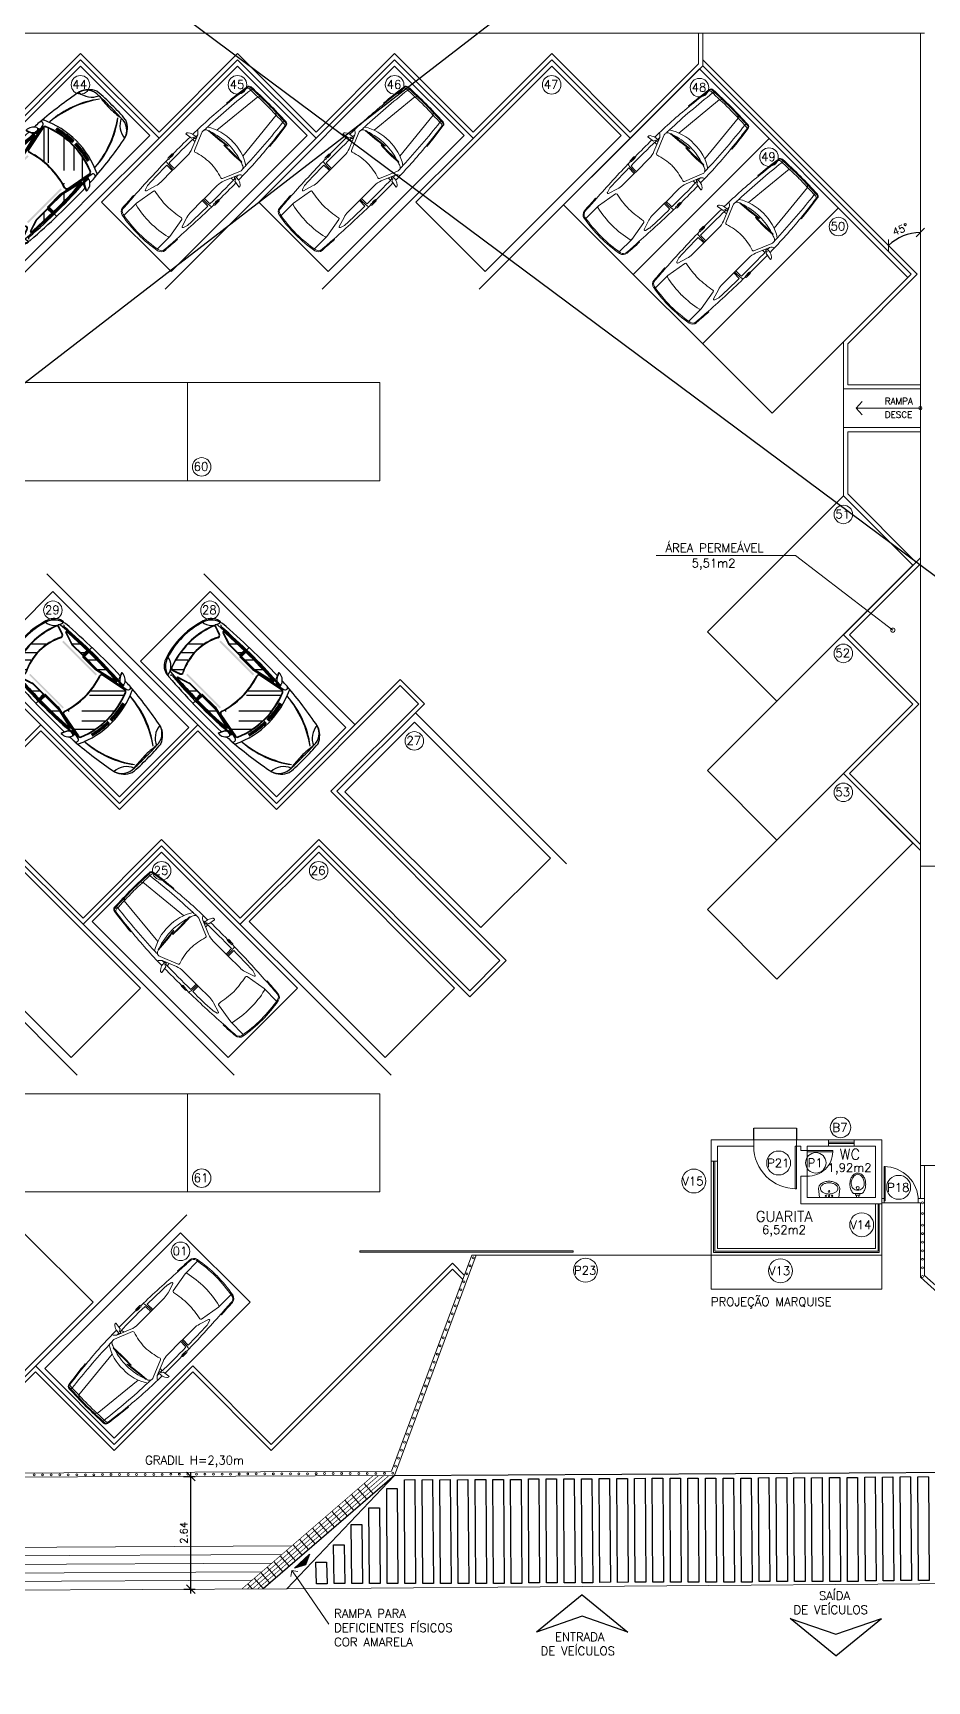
# Model space of a CAD drawing. Extents: x -1057 to 3416, y -340 to 4111.
# Drawn here: x -264.99 to -244.06, y 446.13 to 484.71 of the extents above; entities that cross this region are included whole.
import ezdxf
from ezdxf.enums import TextEntityAlignment as Align

# ---------------------------------------------------------------- set-up
doc = ezdxf.new("R2010")
doc.units = 0
doc.header["$LTSCALE"] = 50
for name, pattern in [('CONTINU', [0]), ('DASHDOT', [1, 0.5, -0.25, 0, -0.25]), ('DGN Style 1', [0.003115, 5.18318e-06, -0.00311])]:
    doc.linetypes.add(name, pattern=pattern)
doc.layers.add('0.1', color=8, linetype='Continuous', lineweight=13)
doc.layers.add('Margem A3', color=8, linetype='DGN Style 1', lineweight=0)
for name, color, linetype in [('layout', 1, 'Continuous'), ('medir projeto', 6, 'Continuous'), ('Texto 2', 1, 'Continuous')]:
    doc.layers.add(name, color=color, linetype=linetype)
doc.styles.add('60x100', font='romans.shx', dxfattribs={"height": 0.2})
doc.styles.add('80X50', font='romans.shx')
doc.styles.add('ROMANS', font='romans')
doc.styles.get("Standard").update_dxf_attribs({"font": 'romans.shx'})
doc.dimstyles.new('Fares Eng - 50', dxfattribs={"dimscale": 2, "dimtxt": 0.085, "dimasz": 0.1, "dimexe": 0.05, "dimexo": 0.05, "dimgap": 0.04, "dimtad": 1, "dimzin": 4, "dimdsep": 46, "dimtxsty": 'ROMANS', "dimblk1": 'OBLIQUE', "dimblk2": 'OBLIQUE', "dimsah": 1, "dimcen": 0.05, "dimdle": 0.05, "dimclrd": 7, "dimclre": 7, "dimclrt": 7, "dimaunit": 1, "dimadec": 0, "dimazin": 0, "dimtfac": 1, "dimtix": 1, "dimtmove": 2, "dimatfit": 0, "dimldrblk": 'OPEN90', "dimfxl": 1, "dimtolj": 1, "dimtzin": 0, "dimarcsym": 0})

# ---------------------------------------------------------------- blocks, each defined once
blk = doc.blocks.new('P60')
at = {"color": 252}
blk.add_lwpolyline([(-0.6, 0.06), (0, 0.06), (0, 0.03), (-0.6, 0.03)], close=True, dxfattribs=at)
at = {"color": 8}
blk.add_arc((-0.029, 0.06), 0.571, 87.1025, 180, dxfattribs=at)
blk = doc.blocks.new('Vaso')
for points in [[(0.03, -0.05), (0.03, 0), (-0.03, 0), (-0.03, -0.05)], [(0.05, -0.09), (0.05, -0.05), (-0.05, -0.05), (-0.05, -0.09)]]:
    blk.add_lwpolyline(points)
for points in [[(0.183, -0.31, -0.071776), (0.168, -0.413, -0.083144), (0.129, -0.494, -0.106699), (0.065, -0.552, -0.132564), (-0.002, -0.57, -0.132564), (-0.069, -0.552, -0.106699), (-0.133, -0.494, -0.083144), (-0.172, -0.413, -0.071776), (-0.187, -0.31, -0.071776), (-0.172, -0.207, -0.083144), (-0.133, -0.126, -0.060171), (-0.1, -0.09), (0.096, -0.09, -0.060171), (0.129, -0.126, -0.083144), (0.168, -0.207, -0.071776)], [(-0.088, -0.497, 0.2474), (0, -0.541, 0.2474), (0.088, -0.497, 0.197858), (0.152, -0.318, 0.418329), (0, -0.168, 0.418329), (-0.152, -0.318, 0.197858)]]:
    blk.add_lwpolyline(points, format="xyb", close=True)
blk.add_circle((-0.002, -0.22), 0.0352)
blk = doc.blocks.new('Cuba-emp')
blk.add_lwpolyline([(0.21, 0.248), (0, 0.227), (0, -0.227), (0.21, -0.248, 0.137816), (0.271, -0.231, 0.107041), (0.329, -0.176, 0.080751), (0.364, -0.099, 0.068643), (0.378, -0.001, 0.068643), (0.364, 0.098, 0.080751), (0.329, 0.174, 0.107041), (0.271, 0.23, 0.115752), (0.21, 0.248)], format="xyb")
blk.add_lwpolyline([(0.21, 0.205, -0.131827), (0.25, 0.194, -0.106633), (0.297, 0.151, -0.083482), (0.328, 0.087, -0.072232), (0.341, 0, -0.072232), (0.328, -0.087, -0.083482), (0.297, -0.151, -0.106633), (0.25, -0.194, -0.131827), (0.21, -0.205, -0.131827), (0.17, -0.194, -0.106633), (0.123, -0.151, -0.083482), (0.092, -0.087, -0.072232), (0.079, 0, -0.072232), (0.092, 0.087, -0.083482), (0.123, 0.151, -0.106633), (0.17, 0.194, -0.131827)], format="xyb", close=True)
for centre, radius in [((0.037, -0.002), 0.0193), ((0.037, -0.002), 0.0193), ((0.036, 0.071), 0.0155), ((0.14, -0.001), 0.0198), ((0.036, -0.076), 0.0155)]:
    blk.add_circle(centre, radius)
blk = doc.blocks.new('ÁREA')
for p in [(0.00005, 0.00376), (0, 0)]:
    blk.add_attdef('COMPARTIMENTO', text='', height=0.0025).set_placement(p, align=Align.CENTER)
at = {"color": 1}
for p in [(-0.00005, -0.00376), (-0.0001, -0.00752)]:
    blk.add_attdef('ÁREA', text='', height=0.002, dxfattribs=at).set_placement(p, align=Align.CENTER)
blk = doc.blocks.new('TEMPRA3')
for p, q in [((-0.157, 0.823), (-0.131, 0.862)), ((-0.075, 0.872), (-0.101, 0.713)), ((-0.085, 0.882), (-0.082, 0.882)), ((-1.26, 0.697), (-1.26, 0.716)), ((0.058, 0.464), (-0.363, 0.637)), ((0.069, 0.533), (-0.261, 0.669)), ((-0.101, 0.713), (-0.151, 0.694)), ((-0.151, 0.694), (-0.151, 0.656)), ((-0.098, 0.674), (-0.098, 0.602)), ((0.687, 0.496), (0.259, 0.496)), ((0.756, 0.496), (0.756, 0.679)), ((1.136, 0.496), (0.756, 0.496)), ((1.287, 0.519), (1.517, 0.592)), ((1.406, 0.471), (1.886, 0.553)), ((1.515, 0.629), (1.414, 0.659)), ((1.806, 0.709), (1.807, 0.728)), ((-1.26, -0.697), (-1.26, -0.716)), ((0.058, -0.464), (-0.363, -0.637)), ((0.069, -0.533), (-0.261, -0.669)), ((-0.151, -0.694), (-0.151, -0.656)), ((-0.101, -0.713), (-0.151, -0.694)), ((-0.075, -0.872), (-0.101, -0.713)), ((-0.098, -0.674), (-0.098, -0.602)), ((0.687, -0.496), (0.259, -0.496)), ((1.136, -0.496), (0.756, -0.496)), ((0.756, -0.496), (0.756, -0.679)), ((1.287, -0.519), (1.517, -0.592)), ((1.406, -0.471), (1.886, -0.553)), ((1.515, -0.629), (1.414, -0.659)), ((1.806, -0.709), (1.807, -0.728)), ((-0.157, -0.823), (-0.131, -0.862)), ((-0.085, -0.882), (-0.082, -0.882))]:
    blk.add_line(p, q)
at = {"color": 9}
for p, q in [((0.49, 0.777), (0.614, 0.777)), ((-1.875, 0.533), (-1.914, 0.533)), ((-1.881, 0.307), (-0.653, 0.428)), ((-1.869, 0.63), (-1.647, 0.654)), ((-0.527, 0.509), (-0.536, 0.509)), ((-0.536, 0.509), (-0.532, -0.064)), ((0.49, 0.767), (0.567, 0.767)), ((0.577, 0.757), (0.577, 0.748)), ((0.634, 0.757), (0.634, 0.748)), ((0.687, 0.496), (0.756, 0.496)), ((1.886, 0.553), (2.3, 0.553)), ((-1.881, 0.307), (-1.924, 0.254)), ((-0.568, 0.016), (-0.577, 0.017)), ((-0.568, 0.015), (-0.577, 0.014)), ((-0.577, 0.014), (-0.51, -0.555)), ((-1.881, -0.308), (-1.924, -0.255)), ((-1.881, -0.307), (-0.653, -0.428)), ((-0.532, -0.064), (-0.523, -0.064)), ((-1.875, -0.533), (-1.914, -0.533)), ((-1.869, -0.631), (-1.647, -0.655)), ((-0.51, -0.555), (-0.501, -0.554)), ((0.49, -0.767), (0.567, -0.767)), ((0.577, -0.757), (0.577, -0.748)), ((0.634, -0.757), (0.634, -0.748)), ((0.687, -0.496), (0.756, -0.496)), ((1.886, -0.553), (2.3, -0.553)), ((0.49, -0.777), (0.614, -0.777))]:
    blk.add_line(p, q, dxfattribs=at)
for points in [[(0.486, 0.76), (0.486, 0.749, 0.414214), (0.496, 0.739), (0.558, 0.739, 0.414214), (0.568, 0.749), (0.568, 0.759)], [(0.486, -0.76), (0.486, -0.749, -0.414214), (0.496, -0.739), (0.558, -0.739, -0.414214), (0.568, -0.749), (0.568, -0.759)]]:
    blk.add_lwpolyline(points, format="xyb", dxfattribs=at)
for centre, radius, start, end in [((0.052, 0.685), 0.25, 146.5293, 160.4209), ((-0.079, 0.816), 0.0696, 117.5198, 138.9652), ((-0.092, 0.841), 0.0416, 80.8067, 117.5198), ((-0.083, 0.874), 0.00833, 350.8067, 80.8067), ((46.287, -1.061), 48.25, 178.0551, 178.7396), ((-1.864, 0.574), 0.07, 98.0767, 178.0551), ((0.026, -12.748), 13.526, 95.4579, 98.0767), ((-0.091, -10.408), 11.166, 90.4891, 96.0118), ((1.08, -0.033), 1.689, 163.0258, 178.8872), ((1.08, -0.033), 1.689, 158.4883, 161.8833), ((-0.403, 0.55), 0.0959, 65.2249, 157.5632), ((0.355, -17.256), 17.935, 91.743, 91.9698), ((0.075, 0.7), 0.267, 168.223, 189.9837), ((-0.143, 0.755), 0.0434, 160.4209, 180), ((0.355, -17.256), 17.935, 88.9571, 91.6179), ((0.213, -22.305), 23.067, 89.3717, 90.7606), ((1.496, -0.036), 1.496, 161.9012, 178.6096), ((0.046, 0.438), 0.0288, 340.8387, 65.2249), ((0.259, 0.996), 0.5, 247.6625, 270), ((0.213, -22.305), 23.067, 89.0973, 89.3437), ((0.115, -25.837), 26.599, 86.3544, 88.8806), ((-0.298, 0.555), 0.987, 356.5337, 7.1274), ((0.636, -17.099), 17.778, 87.5716, 89.6146), ((1.136, 0.996), 0.5, 270, 287.5892), ((1.415, 0.442), 0.03, 107.5892, 190.5643), ((-1.901, -0.176), 3.343, 3.0173, 10.5643), ((1.385, 0.564), 0.1, 73.296, 87.5716), ((1.509, 0.61), 0.02, 295.0881, 73.296), ((0.028, -29.336), 30.117, 85.8738, 86.6125), ((1.892, 0.523), 0.03, 17.6685, 101.6613), ((-0.298, 0.005), 2.281, 359.8835, 13.3775), ((2.183, 0.56), 0.144, 10.2757, 85.2864), ((-1.242, -0.033), 3.619, 0.5277, 9.8398), ((1.08, 0.033), 1.689, 181.1128, 199.382), ((-1.901, 0.176), 3.343, 349.4357, 356.9827), ((-0.298, -0.005), 2.281, 346.6225, 0.1165), ((-1.242, 0.033), 3.619, 350.1602, 359.4723), ((46.287, 1.06), 48.25, 181.2604, 181.9449), ((1.496, 0.036), 1.496, 181.3904, 198.0988), ((-1.864, -0.575), 0.07, 181.9449, 261.9233), ((0.026, 12.748), 13.526, 261.9735, 264.5421), ((-0.091, 10.408), 11.166, 263.9882, 269.5109), ((1.08, 0.033), 1.689, 200.3288, 201.5117), ((1.08, 0.033), 1.689, 200.3288, 201.5117), ((-0.403, -0.55), 0.0959, 202.4368, 294.7751), ((0.355, 17.256), 17.935, 268.0302, 268.257), ((0.075, -0.7), 0.267, 170.0163, 191.777), ((-0.143, -0.755), 0.0434, 180, 199.5791), ((0.052, -0.685), 0.25, 199.5791, 213.4707), ((0.355, 17.256), 17.935, 268.3821, 271.0429), ((0.213, 22.305), 23.067, 269.2394, 270.6283), ((0.046, -0.438), 0.0288, 294.7751, 19.1613), ((0.259, -0.996), 0.5, 90, 112.3375), ((0.213, 22.305), 23.067, 270.6563, 270.9027), ((0.115, 25.837), 26.599, 271.1194, 273.6456), ((-0.298, -0.555), 0.987, 352.8726, 3.4663), ((0.636, 17.099), 17.778, 270.3854, 272.4284), ((1.136, -0.996), 0.5, 72.4108, 90), ((1.415, -0.442), 0.03, 169.4357, 252.4108), ((1.385, -0.564), 0.1, 272.4284, 286.704), ((1.509, -0.61), 0.02, 286.704, 64.9119), ((0.028, 29.336), 30.117, 273.3875, 274.1262), ((1.892, -0.523), 0.03, 258.3387, 342.3315), ((2.183, -0.56), 0.144, 274.7136, 349.7243), ((-0.079, -0.816), 0.0696, 221.0348, 242.4802), ((-0.092, -0.841), 0.0416, 242.4802, 279.1933), ((-0.083, -0.874), 0.00833, 279.1933, 9.1933)]:
    blk.add_arc(centre, radius, start, end)
for centre, radius, start, end in [((0.49, 0.751), 0.0263, 91.9264, 184.8104), ((0.614, 0.757), 0.02, 0, 90), ((19.555, -0.393), 21.489, 177.397, 178.9536), ((-1.862, 0.581), 0.05, 97.8958, 177.1673), ((43.913, -1.002), 45.813, 178.0177, 178.7486), ((0.137, -16.634), 17.284, 92.2713, 96.6835), ((-1.822, 0.581), 0.05, 97.8958, 177.1673), ((0.026, -12.748), 13.506, 95.4656, 97.8958), ((0.402, 0.031), 1.126, 147.4954, 181.5953), ((0.192, -19.533), 20.183, 91.7794, 92.1012), ((-4.071, 0.196), 3.558, 355.8109, 5.0412), ((-0.144, 0.846), 0.212, 204.7842, 236.5367), ((-0.17, 0.661), 0.0195, 202.2729, 342.8001), ((0.47, 0.753), 0.0061, 200.0424, 315.2534), ((0.49, 0.751), 0.0164, 92.1313, 187.2433), ((0.567, 0.757), 0.01, 0, 90), ((0.606, 0.816), 0.0733, 246.8341, 293.1659), ((-0.263, 0.555), 0.987, 356.5337, 11.7667), ((0.027, -29.37), 30.131, 85.8821, 86.6147), ((2.181, 0.569), 0.115, 10.4548, 85.2928), ((-1.236, -0.033), 3.585, 0.5327, 10.015), ((43.913, 1.002), 45.813, 181.2514, 181.9823), ((0.402, -0.031), 1.126, 178.4047, 212.5046), ((-4.057, -0.683), 3.558, 2.0761, 11.3064), ((-1.236, 0.033), 3.585, 349.985, 359.4673), ((19.555, 0.392), 21.489, 181.0464, 182.603), ((-1.862, -0.581), 0.05, 182.8327, 262.1042), ((0.137, 16.634), 17.284, 263.3165, 267.7287), ((-1.822, -0.581), 0.05, 182.8327, 262.1042), ((0.026, 12.748), 13.506, 262.1042, 264.5344), ((0.192, 19.533), 20.183, 267.8988, 268.2206), ((-0.144, -0.846), 0.212, 123.4633, 155.2158), ((-0.17, -0.661), 0.0195, 17.1999, 157.7271), ((0.47, -0.753), 0.0061, 44.7466, 159.9576), ((0.49, -0.751), 0.0263, 175.1896, 268.0736), ((0.49, -0.751), 0.0164, 172.7567, 267.8687), ((0.567, -0.757), 0.01, 270, 0), ((0.606, -0.816), 0.0733, 66.8341, 113.1659), ((0.614, -0.757), 0.02, 270, 360), ((-0.263, -0.555), 0.987, 348.2333, 3.4663), ((0.027, 29.37), 30.131, 273.3853, 274.1179), ((2.181, -0.569), 0.115, 274.7072, 349.5452)]:
    blk.add_arc(centre, radius, start, end, dxfattribs=at)
blk = doc.blocks.new('Car')
at = {"layer": 'layout', "color": 8}
for p, q in [((-53.8, -202.9), (-70.4, -128.8)), ((-67.3, -131.9), (-57, -183.8)), ((-66.3, -131.7), (-56.1, -183.6)), ((-15.9, -179.3), (-66, -129.1)), ((-8.4, -174.6), (-58.2, -124.8)), ((-44.4, -116.8), (-45.5, -110.7)), ((-42.5, -116.4), (-43.6, -110.2)), ((-41.1, -116), (-42, -109.8)), ((-39.1, -115.6), (-40.1, -109.4)), ((-37.2, -115.2), (-38.1, -108.9)), ((-35.8, -114.9), (-36.5, -108.6)), ((-33.8, -114.5), (-34.6, -108.2)), ((-31.8, -114.1), (-32.6, -107.8)), ((-30.4, -113.9), (-31, -107.6)), ((-28.4, -113.5), (-29, -107.4)), ((-26.4, -113.2), (-27.1, -107.2)), ((-25, -113), (-25.5, -107)), ((-23, -112.8), (-23.5, -106.4)), ((25.2, -163.1), (-22.1, -115.7)), ((-21.2, -112.5), (-21.3, -106.1)), ((-19.2, -112.3), (-19.3, -105.9)), ((-17.2, -112.1), (-17.4, -105.7)), ((-15.7, -111.9), (-15.7, -105.5)), ((-13.7, -111.8), (-13.7, -105.3)), ((-11.7, -111.6), (-11.7, -105.2)), ((-9.7, -111.5), (-9.7, -105.1)), ((-7.7, -111.4), (-7.7, -105)), ((-5.7, -111.3), (-5.7, -104.9)), ((-3.7, -111.3), (-3.7, -104.8)), ((3.7, -111.3), (3.7, -104.8)), ((39.6, -148.7), (5.2, -114.3)), ((5.7, -111.3), (5.7, -104.9)), ((7.7, -111.4), (7.7, -105)), ((9.7, -111.5), (9.7, -105.1)), ((11.7, -111.6), (11.7, -105.2)), ((13.7, -111.8), (13.7, -105.3)), ((15.7, -111.9), (15.7, -105.5)), ((17.2, -112.1), (17.4, -105.7)), ((19.2, -112.3), (19.3, -105.9)), ((21.2, -112.5), (21.3, -106.1)), ((23, -112.8), (23.5, -106.4)), ((25, -113), (25.5, -107)), ((26.4, -113.2), (27.1, -107.2)), ((28.4, -113.5), (29, -107.4)), ((30.4, -113.9), (31, -107.6)), ((31.8, -114.1), (32.6, -107.8)), ((63.1, -148), (32.6, -117.5)), ((33.8, -114.5), (34.6, -108.2)), ((35.8, -114.9), (36.5, -108.6)), ((37.2, -115.2), (38.1, -108.9)), ((39.1, -115.6), (40.1, -109.4)), ((41.1, -116), (42, -109.8)), ((42.5, -116.4), (43.6, -110.2)), ((44.4, -116.8), (45.5, -110.7)), ((53.8, -202.9), (70.4, -128.8)), ((56.1, -183.6), (66.3, -131.7)), ((57, -183.8), (67.3, -131.9)), ((-86.3, -160.6), (-73.2, -154.7)), ((-72.4, -154), (-71.3, -150.4)), ((-71.4, -149.7), (-71.5, -143.3)), ((-70.4, -149.4), (-70.5, -140)), ((-69.4, -149.1), (-69.5, -139.9)), ((-68.4, -148.9), (-68.7, -139.9)), ((-56.9, -198.5), (-67, -155.8)), ((-55.9, -198.3), (-66, -155.6)), ((55.9, -198.3), (66, -155.6)), ((56.9, -198.5), (67, -155.8)), ((68.4, -148.9), (68.7, -139.9)), ((69.4, -149.1), (69.5, -139.9)), ((70.4, -149.4), (70.5, -140)), ((72.4, -154), (71.3, -150.4)), ((71.4, -149.7), (71.5, -143.3)), ((86.3, -160.6), (73.2, -154.7)), ((-56.8, -200.2), (-68.8, -188.2)), ((-56.8, -237.2), (-56.8, -199.5)), ((-55.8, -237.2), (-55.8, -199.5)), ((44.8, -182.6), (43.4, -181.3)), ((55.8, -237.2), (55.8, -199.5)), ((56.8, -237.2), (56.8, -199.5)), ((69.3, -207.1), (57.6, -195.4)), ((-56.8, -227.8), (-69.3, -215.2)), ((-53.8, -238.7), (-53.8, -203.1)), ((53.8, -238.7), (53.8, -203.1)), ((-80.7, -239.7), (-54.8, -239.7)), ((-68.3, -237.2), (-69.2, -236.3)), ((-69.1, -237.2), (-56.8, -237.2)), ((-69.1, -238.2), (-56.8, -238.2)), ((-56.8, -241.4), (-69, -241.4)), ((-56.8, -242.4), (-69, -242.4)), ((-57, -273.8), (-68.3, -262.5)), ((-56.8, -248.7), (-62.9, -242.6)), ((-56.8, -272.4), (-56.8, -242.4)), ((-55.8, -272.4), (-55.8, -242.4)), ((80.7, -239.7), (54.8, -239.7)), ((55.8, -272.4), (55.8, -242.4)), ((69.1, -237.2), (56.8, -237.2)), ((69.1, -238.2), (56.8, -238.2)), ((56.8, -241.4), (69, -241.4)), ((56.8, -242.4), (69, -242.4)), ((56.8, -272.4), (56.8, -242.4)), ((68.3, -263.5), (56.8, -251.9)), ((-65.1, -298.3), (-57, -273.6)), ((-64.2, -298.6), (-56, -273.9)), ((-57.2, -300.9), (-62.7, -316.3)), ((-56.3, -301.3), (-61.8, -316.6)), ((61.9, -318.8), (44.9, -301.8)), ((64.2, -298.6), (56, -273.9)), ((61.8, -316.6), (56.3, -301.3)), ((65.1, -298.3), (57, -273.6)), ((62.7, -316.3), (57.2, -300.9)), ((1.6, -332.4), (-21.8, -309)), ((25.1, -330.6), (5.5, -311)), ((42.5, -327), (25.2, -309.8))]:
    blk.add_line(p, q, dxfattribs=at)
for centre, radius, start, end in [((-7.8, -326.7), 326.8, 88.6351, 95.7726), ((7.8, -326.7), 326.8, 84.2274, 91.3649), ((866.8, -205.6), 949.5, 169.2081, 175.3433), ((-34.3, -38.3), 32.9, 86.5625, 164.4958), ((-69, 10.4), 40, 274.3393, 336.719), ((-25.6, -41.2), 42.5, 111.779, 161.6544), ((122.7, -124.6), 188.5, 142.4297, 176.6237), ((155.6, -136.8), 222.3, 145.0929, 173.9605), ((-40.2, -4.5), 3, 97.674, 111.779), ((-10, -339.3), 334.6, 88.282, 93.8135), ((10.1, 328.4), 336.5, 262.7695, 268.2851), ((10, -339.3), 334.6, 86.1865, 91.718), ((-10.1, 328.4), 336.5, 271.7149, 277.2305), ((-155.6, -136.8), 222.3, 6.0395, 34.9071), ((-122.7, -124.6), 188.5, 3.3763, 37.5703), ((69, 10.4), 40, 203.281, 265.6607), ((34.3, -38.3), 32.9, 15.5042, 93.4375), ((40.2, -4.5), 3, 68.221, 82.326), ((25.6, -41.2), 42.5, 18.3456, 68.221), ((-866.8, -205.6), 949.5, 4.6567, 10.7919), ((1565.6, -198.2), 1646.7, 177.6205, 178.0972), ((-75, -129.5), 4.65, 8.7491, 183.5185), ((-77.8, -119.2), 1, 174.7727, 295.0781), ((0.5, -286.5), 183.7, 90, 115.0781), ((-62.4, -130.8), 5, 111.9536, 193.3017), ((-62.4, -130.8), 4, 111.9536, 193.5543), ((-64.4, -113.6), 1, 172.7258, 290.5969), ((0, -280.4), 167.2, 90.0065, 112.6232), ((0, -280.4), 166.2, 90.0085, 112.6252), ((-0.5, -286.5), 183.7, 64.9219, 90), ((0, -280.4), 167.2, 67.3768, 89.9935), ((0, -280.4), 166.2, 67.3768, 89.9935), ((62.4, -130.8), 4.01, 346.5287, 68.1294), ((64.4, -113.6), 1, 249.4031, 7.2742), ((62.4, -130.8), 5, 346.6983, 68.0464), ((75, -129.5), 4.65, 356.4815, 171.2509), ((77.8, -119.2), 1, 244.9219, 5.2273), ((-1565.6, -198.2), 1646.7, 1.9028, 2.3795), ((-67, -159.1), 20.4, 115.2032, 181.9349), ((-94.9, -128.7), 32, 283.4706, 317.3927), ((-86.5, -159.6), 1, 193.8166, 282.2331), ((1565.6, -198.2), 1646.7, 178.6017, 183.9759), ((-74.5, -143.4), 3, 0.889, 115.2032), ((940.7, -224.1), 1014.7, 175.8385, 184.8151), ((-72.5, -140.1), 1, 0.889, 98.0676), ((936.4, -221.1), 1008.4, 175.9397, 185.4333), ((-72.4, -149.7), 1, 287.9404, 0.889), ((-71.5, -140), 1, 0.889, 95.2234), ((-71.4, -149.4), 1, 285.265, 0.889), ((-70.5, -139.9), 1, 0.889, 92.3899), ((770.4, -218.9), 840.8, 175.6929, 181.2505), ((-70.4, -149.1), 1, 282.6212, 0.889), ((-69.7, -139.9), 1, 2.0031, 90.1843), ((770.4, -218.9), 839.8, 175.6943, 181.2501), ((-69.4, -148.9), 1, 280.1196, 2.0031), ((-67, -155.8), 1, 13.3017, 174.5453), ((67, -155.8), 1, 5.4547, 166.6983), ((-770.4, -218.9), 839.8, 358.7499, 4.3057), ((-936.4, -221.1), 1008.4, 354.5667, 4.0603), ((-770.4, -218.9), 840.8, 358.7495, 4.3071), ((69.4, -148.9), 1, 177.9969, 259.8804), ((69.7, -139.9), 1, 89.8157, 177.9969), ((70.4, -149.1), 1, 179.111, 257.3788), ((70.5, -139.9), 1, 87.6101, 179.111), ((71.4, -149.4), 1, 179.111, 254.735), ((71.5, -140), 1, 84.7766, 179.111), ((-940.7, -224.1), 1014.7, 355.1849, 4.1615), ((94.9, -128.7), 32, 222.6073, 256.5294), ((72.4, -149.7), 1, 179.111, 252.0596), ((72.5, -140.1), 1, 81.9324, 179.111), ((74.5, -143.4), 3, 64.7968, 179.111), ((73.4, -153.7), 1, 196.4299, 257.7669), ((67, -159.1), 20.4, 358.0651, 64.7968), ((-1565.6, -198.2), 1646.7, 356.0241, 1.3983), ((86.5, -159.6), 1, 257.7669, 346.1834), ((-52.2, -182.7), 5, 193.3017, 287.8184), ((-60.8, -199.5), 4, 360, 13.3017), ((-52.2, -182.7), 4, 193.5543, 287.8184), ((-60.8, -199.5), 5, 0, 13.3017), ((0, -345), 166.5, 90, 107.8184), ((0, -345), 165.5, 90, 107.8184), ((0, -345), 166.5, 72.1816, 90), ((0, -345), 165.5, 72.1816, 90), ((52.2, -182.7), 5, 252.1816, 346.6983), ((52.2, -182.7), 4, 252.1816, 346.4457), ((60.8, -199.5), 5, 166.6983, 180), ((60.8, -199.5), 4, 166.6983, 180), ((-54.8, -203.1), 1, 0, 13.3017), ((54.8, -203.1), 1, 166.6983, 180), ((-69.1, -237.2), 1, 181.5835, 270), ((-69, -242.4), 1, 90, 181.1066), ((9004.6, 48.7), 9079.4, 181.83701, 182.18864), ((9004.6, 48.7), 9078.4, 181.83709, 182.18858), ((-56.8, -237.2), 1, 270, 0), ((-56.8, -242.4), 1, 0, 90), ((-54.8, -238.7), 1, 270, 0), ((54.8, -238.7), 1, 180, 270), ((56.8, -237.2), 1, 180, 270), ((56.8, -242.4), 1, 90, 180), ((-9004.6, 48.7), 9078.4, 357.81142, 358.16291), ((-9004.6, 48.7), 9079.4, 357.81136, 358.16299), ((69, -242.4), 1, 358.8934, 90), ((69.1, -237.2), 1, 270, 358.4165), ((-66.1, -298), 2, 183.0738, 341.6525), ((-66.1, -298), 1, 183.4405, 341.6525), ((-52.5, -302.6), 5, 63.1357, 160.3462), ((-60.8, -272.4), 4, 341.6525, 360), ((-52.5, -302.6), 4, 63.1357, 160.3462), ((-60.8, -272.4), 5, 341.6525, 360), ((0, -198.9), 112.2, 243.1357, 270), ((0, -198.9), 111.2, 243.1357, 270), ((0, -198.9), 111.2, 270, 296.8643), ((0, -198.9), 112.2, 270, 296.8643), ((52.5, -302.6), 5, 19.6538, 116.8643), ((52.5, -302.6), 4, 19.6538, 116.8643), ((60.8, -272.4), 5, 180, 198.3475), ((60.8, -272.4), 4, 180, 198.3475), ((66.1, -298), 2, 198.3475, 356.9262), ((66.1, -298), 1, 198.3475, 356.5595), ((-39.1, -305.6), 38.6, 190.1502, 253.6248), ((-79.7, -346.5), 30, 5.2584, 84.7128), ((-46.8, -314.4), 30, 185.5819, 244.441), ((-73.3, -309.4), 3, 270, 5.5819), ((-62.6, -316.1), 5, 185.4333, 247.7979), ((-58, -317.9), 5, 160.3462, 249.5059), ((-58, -317.9), 4, 160.3462, 249.5059), ((0, -162.8), 170.6, 249.5059, 270), ((0, -162.8), 169.6, 249.5059, 270), ((0, -162.8), 169.6, 270, 290.4941), ((0, -162.8), 170.6, 270, 290.4941), ((79.7, -346.5), 30, 95.2872, 174.7416), ((39.1, -305.6), 38.6, 286.3752, 349.8498), ((58, -317.9), 4, 290.4941, 19.6538), ((58, -317.9), 5, 290.4941, 19.6538), ((46.8, -314.4), 30, 295.559, 354.4181), ((62.6, -316.1), 5, 292.2021, 354.5667), ((73.3, -309.4), 3, 174.4181, 270), ((0, -181.6), 170.6, 249.5059, 270), ((0, -181.6), 168.6, 252.2391, 270), ((0, -181.6), 170.6, 270, 290.4941), ((0, -181.6), 168.6, 270, 287.7609)]:
    blk.add_arc(centre, radius, start, end, dxfattribs=at)
for points in [[(-49.6, -290.4), (-45.8, -290.4), (-49.6, -194), (-45.8, -194)], [(49.6, -290.4), (45.8, -290.4), (49.6, -194), (45.8, -194)]]:
    blk.add_solid(points, dxfattribs=at)
blk = doc.blocks.new('_OBLIQUE')
at = {"color": 0, "linetype": 'ByBlock'}
blk.add_line((-0.5, -0.5), (0.5, 0.5), dxfattribs=at)
blk = doc.blocks.new('*D28')
at = {"layer": '0.1', "color": 7, "linetype": 'CONTINU', "lineweight": -2, "transparency": 16777216}
blk.add_arc((-244.213, 478.987), 1.05, 90, 135, dxfattribs=at)
at = {"layer": 'DEFPOINTS', "color": 0, "linetype": 'CONTINU', "lineweight": -2, "transparency": 16777216}
for p in [(-244.213, 484.7), (-249.307, 484.081), (-244.484, 480.002), (-244.286, 479.061), (-244.213, 458.2)]:
    blk.add_point(p, dxfattribs=at)
at = {"layer": '0.1', "color": 7, "linetype": 'CONTINU', "lineweight": -2, "transparency": 16777216, "xscale": 0.2, "yscale": 0.2, "zscale": 0.2}
for p, rotation in [((-244.213, 480.038), 359.9999999999991), ((-244.955, 479.73), 224.9999999999986)]:
    blk.add_blockref('_OBLIQUE', p, dxfattribs=dict(at, rotation=rotation))
at = {"layer": '0.1', "color": 7, "linetype": 'CONTINU', "transparency": 16777216, "insert": (-244.678, 480.11), "char_height": 0.17, "attachment_point": 5, "rotation": 22.5, "style": 'ROMANS'}
blk.add_mtext('\\A1;45°', dxfattribs=at)
blk = doc.blocks.new('_Open90')
at = {"color": 0, "linetype": 'ByBlock', "lineweight": -2}
for p, q in [((0, 0), (-1, 0)), ((-0.5, 0.5), (0, 0)), ((0, 0), (-0.5, -0.5))]:
    blk.add_line(p, q, dxfattribs=at)
blk = doc.blocks.new('SET1')
at = {"layer": 'Texto 2'}
blk.add_hatch(color=7, dxfattribs=at).paths.add_polyline_path([(0.282, 0.232), (-0.113, 0.138), (-0.282, -0.232)])
at = {"layer": 'Texto 2', "color": 7}
blk.add_lwpolyline([(-0.282, -0.232), (-0.113, 0.138), (0.282, 0.232)], close=True, dxfattribs=at)
blk = doc.blocks.new('*D32')
at = {"layer": 'DEFPOINTS', "color": 0, "linetype": 'CONTINU', "lineweight": -2, "transparency": 16777216}
for p in [(-261.563, 450.918), (-261.291, 450.918), (-261.551, 448.279)]:
    blk.add_point(p, dxfattribs=at)
at = {"layer": 'Margem A3', "color": 7, "linetype": 'CONTINU', "lineweight": -2, "transparency": 16777216}
for p, q in [((-261.291, 448.179), (-261.291, 451.018)), ((-261.463, 450.918), (-261.191, 450.918)), ((-261.451, 448.279), (-261.191, 448.279))]:
    blk.add_line(p, q, dxfattribs=at)
at = {"layer": 'Margem A3', "color": 7, "linetype": 'CONTINU', "lineweight": -2, "transparency": 16777216, "xscale": 0.2, "yscale": 0.2, "zscale": 0.2}
for p, rotation in [((-261.291, 450.918), 90), ((-261.291, 448.279), 270)]:
    blk.add_blockref('_OBLIQUE', p, dxfattribs=dict(at, rotation=rotation))
at = {"layer": 'Margem A3', "color": 7, "linetype": 'CONTINU', "lineweight": -2, "transparency": 16777216, "insert": (-261.456, 449.599), "char_height": 0.17, "attachment_point": 5, "rotation": 90, "style": 'ROMANS'}
blk.add_mtext('\\A1;2.64', dxfattribs=at)

msp = doc.modelspace()

# ---------------------------------------------------------------- linework, layer by layer
at = {"layer": '0.1', "color": 8}
for p, q in [((-269.188, 484.7), (-244.113, 484.7)), ((-249.407, 483.981), (-249.407, 484.7)), ((-249.307, 483.94), (-249.307, 484.7)), ((-244.213, 484.7), (-244.213, 458.2)), ((-244.213, 484.7), (-244.213, 457.421)), ((-263.873, 484.223), (-265.711, 482.384)), ((-263.873, 484.223), (-262.034, 482.384)), ((-260.196, 484.223), (-262.034, 482.384)), ((-260.196, 484.223), (-258.358, 482.384)), ((-256.519, 484.223), (-258.358, 482.384)), ((-256.519, 484.223), (-254.681, 482.384)), ((-252.842, 484.223), (-254.681, 482.384)), ((-252.842, 484.223), (-251.004, 482.384)), ((-263.873, 484.081), (-269.247, 478.707)), ((-260.196, 484.081), (-265.57, 478.707)), ((-263.873, 484.081), (-262.034, 482.243)), ((-256.519, 484.081), (-261.893, 478.707)), ((-260.196, 484.081), (-258.358, 482.243)), ((-252.842, 484.081), (-258.216, 478.707)), ((-256.519, 484.081), (-254.681, 482.243)), ((-249.307, 483.94), (-254.539, 478.707)), ((-252.842, 484.081), (-251.004, 482.243)), ((-249.407, 483.981), (-251.004, 482.384)), ((-249.307, 484.081), (-244.286, 479.061)), ((-249.307, 483.94), (-244.428, 479.061)), ((-252.564, 480.683), (-247.685, 475.804)), ((-244.428, 479.061), (-246.014, 477.474)), ((-244.286, 479.061), (-245.914, 477.433)), ((-246.014, 477.474), (-246.014, 476.374)), ((-245.914, 477.433), (-245.914, 476.474)), ((-245.914, 476.474), (-244.213, 476.474)), ((-246.014, 476.374), (-244.213, 476.374)), ((-245.712, 475.926), (-245.578, 476.083)), ((-245.712, 475.926), (-245.578, 475.768)), ((-244.213, 475.926), (-245.712, 475.926)), ((-246.014, 475.474), (-244.213, 475.474)), ((-246.014, 473.874), (-246.014, 475.474)), ((-245.914, 473.916), (-245.914, 475.374)), ((-245.914, 475.374), (-244.213, 475.374)), ((-244.388, 472.248), (-246.014, 473.874)), ((-244.317, 472.319), (-245.914, 473.916)), ((-244.388, 472.248), (-249.196, 467.44)), ((-244.213, 472.423), (-246.014, 470.622)), ((-244.213, 472.282), (-245.873, 470.622)), ((-262.963, 466.673), (-268.337, 472.047)), ((-259.286, 466.673), (-264.66, 472.047)), ((-260.983, 472.047), (-257.447, 468.512)), ((-244.246, 468.995), (-245.873, 470.622)), ((-256.387, 469.572), (-259.286, 466.673)), ((-255.821, 469.007), (-256.387, 469.572)), ((-256.387, 469.431), (-259.286, 466.532)), ((-255.962, 469.007), (-256.387, 469.431)), ((-258.013, 466.956), (-255.962, 469.007)), ((-257.871, 466.956), (-255.821, 469.007)), ((-256.034, 468.794), (-252.498, 465.258)), ((-244.246, 468.995), (-245.873, 467.369)), ((-264.801, 468.512), (-266.64, 466.673)), ((-264.801, 468.37), (-266.64, 466.532)), ((-262.963, 466.532), (-264.801, 468.37)), ((-261.124, 468.512), (-262.963, 466.673)), ((-261.124, 468.37), (-262.963, 466.532)), ((-259.286, 466.532), (-261.124, 468.37)), ((-244.213, 465.567), (-246.014, 467.369)), ((-244.213, 465.709), (-245.873, 467.369)), ((-254.053, 462.996), (-258.013, 466.956)), ((-253.912, 462.996), (-257.871, 466.956)), ((-269.327, 465.683), (-263.953, 460.309)), ((-265.65, 465.825), (-263.811, 463.986)), ((-265.65, 465.683), (-263.811, 463.845)), ((-263.811, 463.986), (-261.973, 465.825)), ((-263.811, 463.845), (-261.973, 465.683)), ((-261.973, 465.825), (-260.134, 463.986)), ((-261.973, 465.683), (-256.599, 460.309)), ((-260.134, 463.986), (-258.296, 465.825)), ((-260.134, 463.845), (-258.296, 465.683)), ((-258.296, 465.825), (-254.76, 462.289)), ((-258.296, 465.683), (-254.76, 462.148)), ((-263.811, 463.845), (-260.276, 460.309)), ((-254.76, 462.148), (-253.912, 462.996)), ((-254.76, 462.289), (-254.053, 462.996)), ((-247.113, 459.07), (-248.113, 459.07)), ((-247.113, 458.8), (-248.113, 458.8)), ((-245.763, 458.8), (-246.363, 458.8)), ((-245.763, 458.74), (-246.363, 458.74)), ((-246.363, 458.71), (-245.763, 458.71)), ((-246.863, 458.55), (-246.863, 457.95)), ((-246.363, 458.65), (-245.763, 458.65)), ((-249.113, 458.3), (-249.113, 456.1)), ((-249.053, 458.3), (-249.053, 456.16)), ((-249.023, 456.19), (-249.023, 458.3)), ((-248.963, 456.25), (-248.963, 458.3)), ((-245.063, 457.321), (-245.063, 458.171)), ((-244.213, 458.2), (-240.413, 458.2)), ((-244.113, 458.2), (-244.113, 455.623)), ((-245.263, 457.3), (-245.263, 456.25)), ((-245.203, 457.3), (-245.203, 456.19)), ((-245.173, 456.16), (-245.173, 457.3)), ((-245.113, 457.421), (-245.063, 457.421)), ((-245.113, 457.321), (-244.213, 457.321)), ((-245.113, 456.1), (-245.113, 457.3)), ((-244.263, 457.321), (-244.263, 457.421)), ((-244.263, 457.421), (-244.113, 457.421)), ((-244.213, 457.321), (-244.213, 455.579)), ((-266.761, 451.666), (-261.387, 457.04)), ((-256.594, 451.041), (-254.713, 456.1)), ((-256.525, 450.942), (-254.607, 456.1)), ((-254.713, 456.1), (-245.113, 456.1)), ((-249.053, 456.16), (-245.173, 456.16)), ((-245.203, 456.19), (-249.023, 456.19)), ((-245.263, 456.25), (-248.963, 456.25)), ((-259.407, 451.666), (-255.165, 455.909)), ((-259.407, 451.525), (-255.165, 455.767)), ((-254.888, 455.632), (-255.165, 455.909)), ((-254.926, 455.529), (-255.165, 455.767)), ((-239.11, 451.139), (-244.113, 455.623)), ((-236.275, 448.462), (-244.213, 455.579)), ((-266.761, 451.525), (-264.923, 453.363)), ((-263.084, 451.666), (-264.923, 453.504)), ((-263.084, 451.525), (-264.923, 453.363)), ((-263.084, 451.666), (-261.246, 453.504)), ((-263.084, 451.525), (-261.246, 453.363)), ((-259.407, 451.666), (-261.246, 453.504)), ((-259.407, 451.525), (-261.246, 453.363)), ((-297.901, 450.85), (-256.594, 451.041)), ((-297.934, 450.75), (-256.525, 450.942)), ((-259.042, 448.291), (-256.525, 450.942)), ((-257.381, 450.625), (-257.172, 450.383)), ((-257.23, 450.756), (-257.02, 450.514)), ((-257.835, 450.233), (-257.626, 449.991)), ((-257.684, 450.364), (-257.475, 450.122)), ((-257.532, 450.495), (-257.323, 450.253)), ((-258.289, 449.841), (-258.08, 449.599)), ((-258.138, 449.972), (-257.929, 449.73)), ((-257.987, 450.103), (-257.778, 449.861)), ((-258.744, 449.449), (-258.535, 449.207)), ((-258.592, 449.58), (-258.383, 449.338)), ((-258.441, 449.711), (-258.232, 449.469)), ((-281.201, 449.182), (-258.927, 449.292)), ((-265.823, 449.058), (-259.16, 449.09)), ((-259.198, 449.057), (-258.989, 448.815)), ((-259.047, 449.188), (-258.837, 448.946)), ((-258.895, 449.319), (-258.686, 449.077)), ((-281.199, 448.582), (-259.626, 448.688)), ((-265.933, 448.857), (-259.393, 448.889)), ((-259.501, 448.796), (-259.292, 448.554)), ((-259.349, 448.927), (-259.14, 448.685)), ((-297.928, 448.099), (-259.042, 448.291)), ((-281.198, 448.382), (-259.859, 448.487)), ((-259.955, 448.404), (-259.854, 448.287)), ((-259.804, 448.535), (-259.595, 448.293)), ((-259.652, 448.666), (-259.443, 448.423)), ((-236.275, 448.462), (-259.042, 448.291))]:
    msp.add_line(p, q, dxfattribs=at)
at = {"layer": '0.1', "color": 8, "linetype": 'CONTINU'}
for p, q in [((-246.014, 475.474), (-246.014, 476.374)), ((-250.398, 472.472), (-247.133, 472.472)), ((-247.133, 472.472), (-244.857, 470.728)), ((-243.242, 465.2), (-244.213, 465.2))]:
    msp.add_line(p, q, dxfattribs=at)
at = {"layer": '0.1', "color": 7}
for p, q in [((-249.113, 458.8), (-249.113, 458.3)), ((-248.113, 458.8), (-249.113, 458.8)), ((-248.113, 458.65), (-248.113, 458.8)), ((-246.363, 458.8), (-247.113, 458.8)), ((-247.113, 458.8), (-247.113, 458.65)), ((-246.363, 458.8), (-246.363, 458.65)), ((-245.113, 458.8), (-245.763, 458.8)), ((-245.763, 458.65), (-245.763, 458.8)), ((-245.113, 457.3), (-245.113, 458.8)), ((-248.963, 458.65), (-248.963, 458.3)), ((-248.113, 458.65), (-248.963, 458.65)), ((-247.013, 458.65), (-247.113, 458.65)), ((-247.013, 458.65), (-247.013, 458.55)), ((-246.863, 458.55), (-247.013, 458.55)), ((-246.863, 458.65), (-246.863, 458.55)), ((-246.363, 458.65), (-246.863, 458.65)), ((-245.263, 458.65), (-245.763, 458.65)), ((-245.263, 458.65), (-245.263, 457.45)), ((-248.963, 458.3), (-249.113, 458.3)), ((-247.013, 457.95), (-246.863, 457.95)), ((-247.013, 457.95), (-247.013, 457.3)), ((-246.863, 457.95), (-246.863, 457.45)), ((-245.113, 457.3), (-247.013, 457.3)), ((-245.263, 457.45), (-246.863, 457.45))]:
    msp.add_line(p, q, dxfattribs=at)
at = {"layer": '0.1', "color": 8, "linetype": 'CONTINU', "lineweight": -2}
for p, q in [((-248.113, 458.8), (-248.113, 459.07)), ((-247.113, 459.07), (-247.113, 458.8)), ((-256.525, 450.942), (-239.148, 451.039)), ((-256.525, 450.942), (-259.6, 448.288)), ((-252.132, 448.146), (-253.199, 447.276)), ((-252.132, 448.146), (-251.064, 447.276)), ((-252.132, 447.644), (-253.199, 447.276)), ((-251.064, 447.276), (-252.132, 447.644)), ((-246.194, 446.722), (-247.261, 447.593)), ((-247.261, 447.593), (-246.194, 447.225)), ((-246.194, 446.722), (-245.126, 447.593)), ((-246.194, 447.225), (-245.126, 447.593))]:
    msp.add_line(p, q, dxfattribs=at)
at = {"layer": '0.1', "color": 8, "linetype": 'DASHDOT', "ltscale": 0.4}
for p, q in [((-249.113, 456.1), (-249.113, 455.3)), ((-245.113, 456.1), (-245.113, 455.3)), ((-249.113, 455.3), (-245.113, 455.3))]:
    msp.add_line(p, q, dxfattribs=at)
at = {"layer": '0.1', "color": 8}
for points in [[(-267.055, 480.749), (-265.429, 479.123), (-262.247, 482.305), (-263.873, 483.931)], [(-263.378, 480.749), (-261.752, 479.123), (-258.57, 482.305), (-260.196, 483.931)], [(-259.701, 480.749), (-258.075, 479.123), (-254.893, 482.305), (-256.519, 483.931)], [(-256.024, 480.749), (-254.398, 479.123), (-251.216, 482.305), (-252.842, 483.931)], [(-261.336, 468.45), (-262.963, 466.823), (-266.145, 470.005), (-264.518, 471.632)], [(-257.659, 468.45), (-259.286, 466.823), (-262.468, 470.005), (-260.841, 471.632)], [(-252.874, 465.391), (-254.501, 463.765), (-257.683, 466.947), (-256.056, 468.573)], [(-249.196, 464.187), (-247.57, 462.561), (-244.388, 465.743), (-246.014, 467.369)], [(-262.468, 462.351), (-264.094, 460.725), (-267.276, 463.907), (-265.65, 465.533)], [(-258.791, 462.351), (-260.417, 460.725), (-263.599, 463.907), (-261.973, 465.533)], [(-255.114, 462.351), (-256.74, 460.725), (-259.922, 463.907), (-258.296, 465.533)], [(-247.113, 458.65), (-247.143, 458.65), (-247.143, 457.65), (-247.113, 457.65)], [(-263.579, 454.998), (-265.206, 456.624), (-268.387, 453.442), (-266.761, 451.816)], [(-259.902, 454.998), (-261.529, 456.624), (-264.711, 453.442), (-263.084, 451.816)], [(-257.337, 456.17), (-252.337, 456.17), (-252.337, 456.2), (-257.337, 456.2)]]:
    msp.add_lwpolyline(points, close=True, dxfattribs=at)
for points in [[(-249.382, 483.865), (-252.564, 480.683)], [(-247.685, 475.804), (-244.503, 478.986), (-249.382, 483.865)], [(-250.937, 479.056), (-247.755, 482.238)], [(-249.311, 477.43), (-246.129, 480.612)], [(-256.867, 474.227), (-288.367, 474.227), (-288.367, 476.527), (-256.867, 476.527)], [(-261.367, 474.227), (-261.367, 476.527)], [(-256.867, 476.527), (-256.867, 474.227)], [(-244.388, 472.248), (-246.014, 473.874), (-249.196, 470.692), (-247.57, 469.066)], [(-249.196, 467.44), (-247.57, 465.813), (-244.388, 468.995), (-246.014, 470.622)], [(-256.867, 457.578), (-288.367, 457.578), (-288.367, 459.878), (-256.867, 459.878)], [(-261.367, 457.578), (-261.367, 459.878)], [(-256.867, 459.878), (-256.867, 457.578)], [(-245.063, 457.371), (-245.033, 457.371), (-245.033, 458.171), (-245.063, 458.171)]]:
    msp.add_lwpolyline(points, dxfattribs=at)
at = {"layer": '0.1', "color": 8, "const_width": 0.015}
for points in [[(-257.017, 450.94), (-260.092, 448.286)], [(-256.894, 450.94), (-259.969, 448.286)], [(-256.771, 450.941), (-259.846, 448.287)], [(-256.648, 450.941), (-259.723, 448.288)], [(-256.525, 450.942), (-259.6, 448.288)]]:
    msp.add_lwpolyline(points, dxfattribs=at)
at = {"layer": '0.1', "color": 8, "linetype": 'CONTINU', "lineweight": -2}
for points in [[(-256.46, 450.634), (-256.442, 448.412), (-256.692, 448.41), (-256.705, 450.632), (-256.46, 450.634)], [(-256.046, 450.843), (-256.027, 448.412), (-256.277, 448.41), (-256.291, 450.842), (-256.046, 450.844)], [(-255.631, 450.843), (-255.613, 448.412), (-255.863, 448.41), (-255.876, 450.842), (-255.631, 450.844)], [(-255.217, 450.843), (-255.198, 448.412), (-255.448, 448.41), (-255.462, 450.842), (-255.217, 450.844)], [(-254.802, 450.844), (-254.784, 448.412), (-255.034, 448.411), (-255.047, 450.842), (-254.802, 450.844)], [(-254.388, 450.844), (-254.369, 448.413), (-254.619, 448.411), (-254.633, 450.843), (-254.388, 450.845)], [(-253.973, 450.844), (-253.955, 448.413), (-254.205, 448.411), (-254.218, 450.843), (-253.973, 450.845)], [(-253.559, 450.844), (-253.54, 448.413), (-253.79, 448.411), (-253.804, 450.843), (-253.559, 450.845)], [(-253.144, 450.861), (-253.126, 448.429), (-253.376, 448.428), (-253.389, 450.859), (-253.144, 450.861)], [(-252.73, 450.861), (-252.711, 448.43), (-252.961, 448.428), (-252.975, 450.86), (-252.73, 450.862)], [(-252.315, 450.862), (-252.297, 448.43), (-252.547, 448.428), (-252.56, 450.86), (-252.315, 450.862)], [(-251.901, 450.862), (-251.882, 448.43), (-252.132, 448.428), (-252.146, 450.86), (-251.901, 450.862)], [(-251.486, 450.872), (-251.468, 448.441), (-251.718, 448.439), (-251.731, 450.871), (-251.486, 450.873)], [(-251.072, 450.872), (-251.053, 448.441), (-251.303, 448.439), (-251.317, 450.871), (-251.072, 450.873)], [(-250.657, 450.874), (-250.639, 448.443), (-250.889, 448.441), (-250.902, 450.873), (-250.657, 450.875)], [(-250.243, 450.875), (-250.224, 448.444), (-250.474, 448.442), (-250.488, 450.874), (-250.243, 450.875)], [(-249.828, 450.875), (-249.81, 448.444), (-250.06, 448.442), (-250.073, 450.874), (-249.828, 450.875)], [(-249.414, 450.875), (-249.395, 448.444), (-249.645, 448.442), (-249.659, 450.874), (-249.414, 450.875)], [(-248.999, 450.875), (-248.981, 448.444), (-249.231, 448.442), (-249.244, 450.874), (-248.999, 450.875)], [(-248.585, 450.875), (-248.566, 448.444), (-248.816, 448.442), (-248.83, 450.874), (-248.585, 450.876)], [(-248.17, 450.876), (-248.152, 448.445), (-248.402, 448.443), (-248.415, 450.875), (-248.17, 450.876)], [(-247.756, 450.891), (-247.737, 448.459), (-247.987, 448.458), (-248.001, 450.889), (-247.756, 450.891)], [(-247.341, 450.891), (-247.323, 448.459), (-247.573, 448.458), (-247.586, 450.889), (-247.341, 450.891)], [(-246.927, 450.891), (-246.908, 448.459), (-247.158, 448.458), (-247.172, 450.889), (-246.927, 450.891)], [(-246.512, 450.891), (-246.494, 448.459), (-246.744, 448.458), (-246.757, 450.889), (-246.512, 450.891)], [(-246.098, 450.891), (-246.079, 448.46), (-246.329, 448.458), (-246.343, 450.89), (-246.098, 450.892)], [(-245.683, 450.892), (-245.665, 448.46), (-245.915, 448.458), (-245.928, 450.89), (-245.683, 450.892)], [(-245.269, 450.906), (-245.25, 448.475), (-245.5, 448.473), (-245.514, 450.905), (-245.269, 450.907)], [(-244.854, 450.906), (-244.836, 448.475), (-245.086, 448.473), (-245.099, 450.905), (-244.854, 450.907)], [(-244.44, 450.912), (-244.421, 448.481), (-244.671, 448.479), (-244.685, 450.911), (-244.44, 450.913)], [(-244.025, 450.912), (-244.007, 448.481), (-244.257, 448.479), (-244.27, 450.911), (-244.025, 450.913)], [(-256.875, 450.185), (-256.856, 448.411), (-257.106, 448.41), (-257.12, 450.183), (-256.875, 450.185)], [(-257.289, 449.792), (-257.271, 448.411), (-257.521, 448.409), (-257.534, 449.791), (-257.289, 449.793)], [(-257.704, 449.318), (-257.685, 448.411), (-257.935, 448.409), (-257.949, 449.317), (-257.704, 449.318)], [(-258.118, 448.912), (-258.1, 448.408), (-258.35, 448.406), (-258.363, 448.911), (-258.118, 448.912)]]:
    msp.add_lwpolyline(points, dxfattribs=at)
at = {"layer": '0.1', "color": 7}
msp.add_lwpolyline([(-258.81, 448.552), (-258.059, 447.459)], dxfattribs=at)
at = {"layer": '0.1', "color": 8}
for centre, radius in [((-263.874, 483.494), 0.217), ((-260.197, 483.494), 0.217), ((-256.52, 483.494), 0.217), ((-252.843, 483.494), 0.217), ((-249.383, 483.427), 0.217), ((-247.756, 481.801), 0.217), ((-246.13, 480.175), 0.217), ((-244.213, 475.926), 0.0387), ((-261.037, 474.55), 0.217), ((-246.015, 473.437), 0.217), ((-264.519, 471.194), 0.217), ((-260.842, 471.194), 0.217), ((-246.015, 470.184), 0.217), ((-256.058, 468.136), 0.217), ((-246.015, 466.931), 0.217), ((-261.974, 465.096), 0.217), ((-258.297, 465.096), 0.217), ((-246.081, 459.088), 0.24), ((-247.53, 458.255), 0.28), ((-246.66, 458.259), 0.24), ((-261.037, 457.9), 0.217), ((-249.515, 457.833), 0.28), ((-244.72, 457.686), 0.28), ((-244.163, 457.321), 0.0225), ((-245.586, 456.81), 0.28), ((-244.163, 457.07), 0.0225), ((-244.163, 456.801), 0.0225), ((-261.53, 456.187), 0.217), ((-244.163, 456.601), 0.0225), ((-244.163, 456.401), 0.0225), ((-254.683, 456.033), 0.0225), ((-252.05, 455.744), 0.28), ((-247.487, 455.733), 0.28), ((-244.163, 456.201), 0.0225), ((-244.163, 456.001), 0.0225), ((-254.826, 455.659), 0.0225), ((-254.755, 455.846), 0.0225), ((-244.163, 455.801), 0.0225), ((-244.163, 455.601), 0.0225), ((-254.969, 455.284), 0.0225), ((-254.897, 455.472), 0.0225), ((-255.102, 454.911), 0.0225), ((-255.035, 455.097), 0.0225), ((-255.246, 454.536), 0.0225), ((-255.175, 454.723), 0.0225), ((-255.386, 454.161), 0.0225), ((-255.313, 454.349), 0.0225), ((-255.52, 453.782), 0.0225), ((-255.457, 453.974), 0.0225), ((-255.663, 453.408), 0.0225), ((-255.592, 453.595), 0.0225), ((-255.8, 453.035), 0.0225), ((-255.728, 453.222), 0.0225), ((-255.938, 452.659), 0.0225), ((-255.872, 452.847), 0.0225), ((-256.081, 452.284), 0.0225), ((-256.01, 452.471), 0.0225), ((-256.219, 451.91), 0.0225), ((-256.146, 452.097), 0.0225), ((-256.428, 451.346), 0.0225), ((-256.356, 451.534), 0.0225), ((-256.29, 451.723), 0.0225), ((-263.559, 450.959), 0.0225), ((-263.359, 450.96), 0.0225), ((-263.159, 450.961), 0.0225), ((-262.959, 450.962), 0.0225), ((-262.759, 450.963), 0.0225), ((-262.559, 450.964), 0.0225), ((-262.359, 450.965), 0.0225), ((-262.159, 450.966), 0.0225), ((-261.959, 450.967), 0.0225), ((-261.759, 450.968), 0.0225), ((-261.559, 450.968), 0.0225), ((-261.359, 450.969), 0.0225), ((-261.159, 450.97), 0.0225), ((-260.959, 450.971), 0.0225), ((-260.759, 450.972), 0.0225), ((-260.559, 450.973), 0.0225), ((-260.359, 450.974), 0.0225), ((-260.159, 450.975), 0.0225), ((-259.959, 450.976), 0.0225), ((-259.759, 450.977), 0.0225), ((-259.559, 450.978), 0.0225), ((-259.359, 450.979), 0.0225), ((-259.159, 450.98), 0.0225), ((-258.959, 450.981), 0.0225), ((-258.759, 450.981), 0.0225), ((-258.559, 450.982), 0.0225), ((-258.359, 450.983), 0.0225), ((-258.159, 450.984), 0.0225), ((-257.959, 450.985), 0.0225), ((-257.759, 450.986), 0.0225), ((-257.559, 450.987), 0.0225), ((-257.359, 450.988), 0.0225), ((-257.159, 450.989), 0.0225), ((-256.959, 450.99), 0.0225), ((-256.759, 450.991), 0.0225), ((-256.559, 450.992), 0.0225), ((-256.499, 451.159), 0.0225), ((-264.959, 450.953), 0.0225), ((-264.759, 450.954), 0.0225), ((-264.559, 450.955), 0.0225), ((-264.359, 450.956), 0.0225), ((-264.159, 450.956), 0.0225), ((-263.959, 450.957), 0.0225), ((-263.759, 450.958), 0.0225)]:
    msp.add_circle(centre, radius, dxfattribs=at)
at = {"layer": '0.1', "color": 8, "linetype": 'CONTINU'}
msp.add_circle((-244.857, 470.728), 0.0498, dxfattribs=at)
at = {"layer": '0.1', "color": 8}
for centre, radius, start, end in [((-247.113, 458.65), 1, 180, 270), ((-245.063, 457.371), 0.8, 0, 90)]:
    msp.add_arc(centre, radius, start, end, dxfattribs=at)
at = {"layer": 'medir projeto', "color": 5, "linetype": 'CONTINU', "lineweight": -2}
for p, q in [((-325.489, 429.983), (-192.67, 532.466)), ((-181.241, 425.353), (-309.736, 521.045))]:
    msp.add_line(p, q, dxfattribs=at)

# ---------------------------------------------------------------- block references
at = {"layer": '0.1', "color": 8, "linetype": 'CONTINU', "xscale": 0.0115, "yscale": 0.0115, "zscale": 0.0115}
for p, rotation in [((-263.136, 483.019), 314.9999999999999), ((-262.312, 467.719), 224.9999999999999), ((-258.635, 467.719), 224.9999999999999)]:
    msp.add_blockref('Car', p, dxfattribs=dict(at, rotation=rotation))
at = {"layer": '0.1', "color": 8, "linetype": 'CONTINU'}
for p, rotation in [((-260.838, 481.668), 224.9999999999999), ((-257.161, 481.668), 224.9999999999999), ((-250.024, 481.601), 224.9999999999999), ((-248.398, 479.975), 224.9999999999999), ((-261.3, 463.281), 315), ((-262.366, 453.938), 45)]:
    msp.add_blockref('TEMPRA3', p, dxfattribs=dict(at, rotation=rotation))
at = {"layer": '0.1', "color": 8}
ref = msp.add_blockref('ÁREA', (-249.03, 472.618), dxfattribs=dict(at, xscale=133.3333333333333, yscale=133.3333333333333, zscale=133.3333333333333))
ref.add_attrib('COMPARTIMENTO', 'ÁREA PERMEÁVEL', dxfattribs={"layer": '0', "color": 1, "height": 0.2}).set_placement((-249.03, 472.554), align=Align.CENTER)
ref.add_attrib('ÁREA', '5,51m2', dxfattribs={"layer": '0', "color": 1, "height": 0.2}).set_placement((-249.054, 472.198), align=Align.CENTER)
at = {"layer": '0.1', "color": 8, "rotation": 180}
for name, p in [('P60', (-246.863, 458.58)), ('Vaso', (-245.679, 457.45))]:
    msp.add_blockref(name, p, dxfattribs=at)
at = {"layer": '0.1', "color": 8}
ref = msp.add_blockref('ÁREA', (-245.863, 458.334), dxfattribs=dict(at, xscale=133.3333333333333, yscale=133.3333333333333, zscale=133.3333333333333))
ref.add_attrib('COMPARTIMENTO', 'WC', dxfattribs={"layer": '0', "color": 3, "height": 0.25}).set_placement((-245.863, 458.334), align=Align.CENTER)
ref.add_attrib('ÁREA', '1,92m2', dxfattribs={"layer": '0', "color": 1, "height": 0.2}).set_placement((-245.87, 458.046), align=Align.CENTER)
at = {"layer": '0.1', "color": 8, "xscale": -1, "rotation": 270}
msp.add_blockref('Cuba-emp', (-246.349, 457.45), dxfattribs=at)
at = {"layer": '0.1', "color": 8}
ref = msp.add_blockref('ÁREA', (-247.4, 456.881), dxfattribs=dict(at, xscale=133.3333333333333, yscale=133.3333333333333, zscale=133.3333333333333))
ref.add_attrib('COMPARTIMENTO', 'GUARITA', dxfattribs={"layer": '0', "color": 3, "height": 0.25}).set_placement((-247.4, 456.881), align=Align.CENTER)
ref.add_attrib('ÁREA', '6,52m2', dxfattribs={"layer": '0', "color": 1, "height": 0.2}).set_placement((-247.407, 456.593), align=Align.CENTER)
at = {"layer": '0.1', "color": 8, "xscale": 0.6666666666665976, "yscale": 0.6666666666665976, "zscale": 0.6666666666665976, "rotation": 183.6212012835738}
msp.add_blockref('SET1', (-258.687, 448.936), dxfattribs=at)
at = {"layer": '0.1', "color": 7, "xscale": 0.2, "yscale": 0.2, "zscale": 0.2, "rotation": 124.5297006979525}
msp.add_blockref('_Open90', (-258.924, 448.716), dxfattribs=at)

# ---------------------------------------------------------------- texts
at = {"layer": '0.1', "color": 7}
for s, p in [('44', (-264.059, 483.401)), ('45', (-260.382, 483.401)), ('46', (-256.705, 483.401)), ('47', (-253.028, 483.401)), ('48', (-249.567, 483.335)), ('49', (-247.941, 481.709)), ('50', (-246.315, 480.082)), ('60', (-261.222, 474.457)), ('51', (-246.2, 473.344)), ('29', (-264.704, 471.102)), ('28', (-261.027, 471.102)), ('52', (-246.2, 470.092)), ('27', (-256.242, 468.043)), ('53', (-246.2, 466.839)), ('25', (-262.158, 465.003)), ('26', (-258.481, 465.003)), ('B7', (-246.271, 458.986)), ('P21', (-247.8, 458.154)), ('P1', (-246.851, 458.157)), ('61', (-261.222, 457.808)), ('V15', (-249.786, 457.732)), ('P18', (-244.991, 457.584)), ('V14', (-245.857, 456.708)), ('01', (-261.714, 456.094)), ('P23', (-252.321, 455.642)), ('V13', (-247.758, 455.632)), ('PROJEÇÃO MARQUISE', (-249.117, 454.907)), ('GRADIL H=2,30m', (-262.359, 451.199)), ('SAÍDA', (-246.587, 448.026)), ('DE VEÍCULOS ', (-247.182, 447.698)), ('ENTRADA', (-252.765, 447.062)), ('DE VEÍCULOS ', (-253.103, 446.734))]:
    msp.add_text(s, height=0.2, dxfattribs=at).set_placement(p)
at = {"layer": '0.1', "color": 7, "style": '80X50'}
for s, p in [('RAMPA', (-245.044, 476.014)), ('DESCE', (-245.044, 475.697))]:
    msp.add_text(s, height=0.15, dxfattribs=at).set_placement(p)
at = {"layer": '0.1', "color": 7, "insert": (-257.936, 447.809), "char_height": 0.2, "attachment_point": 1, "style": '60x100'}
msp.add_mtext('RAMPA PARA\\PDEFICIENTES FÍSICOS\\PCOR AMARELA', dxfattribs=at)

# ---------------------------------------------------------------- dimensions: what is measured, and where the dimension line sits
at = {"layer": '0.1', "color": 8, "linetype": 'CONTINU'}
dim = msp.add_angular_dim_2l(base=(-244.484, 480.002), line1=((-244.213, 484.7), (-244.213, 458.2)), line2=((-249.307, 484.081), (-244.286, 479.061)), dimstyle='Fares Eng - 50', dxfattribs=at)
dim.commit()
dim.dimension.update_dxf_attribs({"geometry": '*D28', "text_midpoint": (-244.678, 480.11)})
at = {"layer": 'Margem A3', "color": 8, "linetype": 'CONTINU', "lineweight": -2}
dim = msp.add_linear_dim(base=(-261.291, 450.918), p1=(-261.551, 448.279), p2=(-261.563, 450.918), angle=90, dimstyle='Fares Eng - 50', dxfattribs=at)
dim.commit()
dim.dimension.update_dxf_attribs({"geometry": '*D32', "text_midpoint": (-261.456, 449.599)})

doc.saveas('drawing.dxf')
